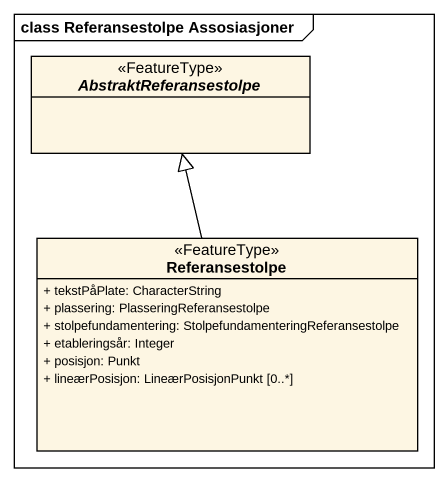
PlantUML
@startuml
mainframe class Referansestolpe Assosiasjoner
hide circle
hide empty members
skinparam classAttributeIconSize 0
abstract class AbstraktReferansestolpe <<FeatureType>>
class Referansestolpe <<FeatureType>> {
  + tekstPåPlate: CharacterString
  + plassering: PlasseringReferansestolpe
  + stolpefundamentering: StolpefundamenteringReferansestolpe
  + etableringsår: Integer
  + posisjon: Punkt
  + lineærPosisjon: LineærPosisjonPunkt [0..*]
}
Referansestolpe -up-|> AbstraktReferansestolpe
@enduml
